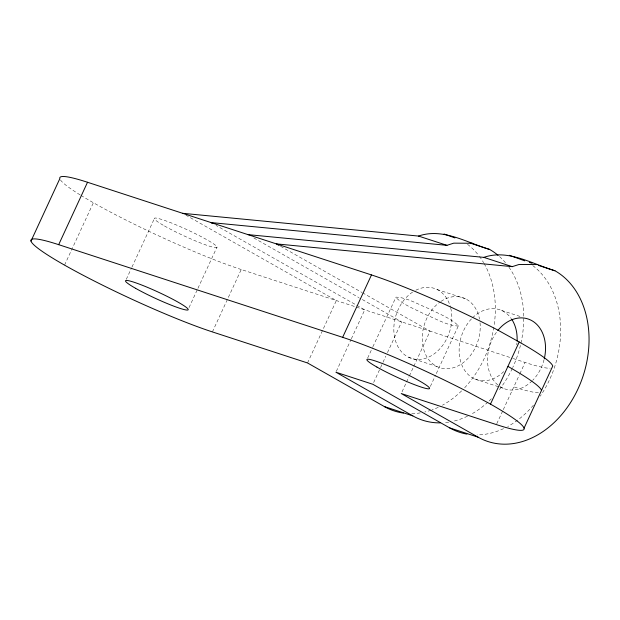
<?xml version="1.0" encoding="UTF-8"?>
<svg xmlns="http://www.w3.org/2000/svg" width="620" height="620" viewBox="0 0 620 620"><rect width="100%" height="100%" fill="white"/><g stroke="black" fill="none" stroke-linecap="round" stroke-linejoin="round"><path stroke-width="0.46" stroke-dasharray="3.1 2.33" d="M503.285 409.68L519.475 374.674M519.87 373.798L525.062 362.452A115.134 11.431 24.8 0 0 550.265 368.195M64.55 265.127L93.388 202.725M126.294 279.333L131.572 267.91M131.983 267.026L154.318 218.69M189.007 307.636L197.54 289.176M197.943 288.3L217.031 246.993M212.397 331.917L241.234 269.522L355.593 306.838M307.528 362.964L336.358 300.56L186.008 215.218M336.327 371.349L350.943 339.714M351.354 338.83L364.754 309.829L216.078 225.44M367.644 358.104L372.457 347.688M372.853 346.82L396.002 297.12C407.038 297.484 418.461 304.575 429.017 308.706C438.991 313.86 450.213 317.983 458.436 325.702L435.984 374.294M373.651 382.517L380.145 368.458M380.548 367.575L382.579 363.18M382.99 362.305L385.834 356.151M387.454 352.633L401.667 321.873L359.67 298.034M402.047 391.786L406.108 382.997M406.511 382.114L408.944 376.844M409.355 375.96L413.416 367.172M413.819 366.296L430.063 331.142L512.275 358.236M430.365 386.438L435.581 375.162M496.767 423.708L502.874 410.556M458.436 325.702L458.118 325.996C447.113 325.647 435.628 318.533 425.064 314.387C415.144 309.217 403.798 305.156 395.707 297.368M501.503 310.411L521.653 316.99M437.038 289.494L465.434 298.762M356.508 307.14L430.063 331.142L362.871 292.997M408.611 357.283L437.007 366.552M474.773 378.99L503.169 388.26M513.189 358.538L525.062 362.452M280.55 246.272L362.026 292.524M253.836 237.964L358.833 297.561M532.789 265.6A92.109 70.106 -71.9 0 1 540.268 396.157M533.402 405.209A92.109 70.106 -71.9 0 1 507.749 426.506M503.556 428.629A92.109 70.106 -71.9 0 1 477.09 434.922M499.534 256.579A92.109 70.106 -71.9 0 1 506.067 263.423M508.919 267.173A92.109 70.106 -71.9 0 1 512.709 367.559M512.306 368.42A92.109 70.106 -71.9 0 1 498.317 390.941M491.35 398.792A92.109 70.106 -71.9 0 1 488.668 401.411M487.986 402.047A92.109 70.106 -71.9 0 1 470.836 414.454M467.511 416.167A92.109 70.106 -71.9 0 1 452.267 421.484M448.671 422.158A92.109 70.106 -71.9 0 1 443.959 422.708M467.472 244.288A92.109 70.106 -71.9 0 1 478.834 255.618M479.407 256.37A92.109 70.106 -71.9 0 1 483.662 262.748M484.15 263.593A92.109 70.106 -71.9 0 1 494 326.167M493.853 327.12A92.109 70.106 -71.9 0 1 464.264 388.167M461.621 390.856A92.109 70.106 -71.9 0 1 442.44 405.193M438.247 407.317A92.109 70.106 -71.9 0 1 432.016 409.882M431.109 410.192A92.109 70.106 -71.9 0 1 424.77 412.013M420.275 412.889A92.109 70.106 -71.9 0 1 410.835 413.61M440.998 301.367A36.843 28.04 -71.9 0 1 479.524 319.184M480.035 322.772A36.843 28.04 -71.9 0 1 457.188 366.319A36.843 28.04 -71.9 0 1 423.499 348.673A36.843 28.04 -71.9 0 1 440.208 301.909M415.811 290.23A36.843 28.04 -71.9 0 1 450.515 307.249M450.756 308.187A36.843 28.04 -71.9 0 1 431.458 355.663A36.843 28.04 -71.9 0 1 395.397 340.465A36.843 28.04 -71.9 0 1 412.602 292.105M472.525 317.812A36.843 28.04 -71.9 0 1 511.128 318.393M516.956 342.93A36.843 28.04 -71.9 0 1 516.747 344.821M503.75 371.597A36.843 28.04 -71.9 0 1 463.892 369.117A36.843 28.04 -71.9 0 1 471.89 318.44M544.05 359.716A36.843 28.04 -71.9 0 1 532.774 380.231M532.146 380.866A36.843 28.04 -71.9 0 1 493.621 380.393A36.843 28.04 -71.9 0 1 496.721 331.917M241.234 269.522A115.134 11.431 24.8 0 1 80.856 195.339M80.104 194.882A115.134 11.431 24.8 0 1 60.326 179.707M538.439 392.662A115.134 11.431 24.8 0 1 513.879 386.896M164.471 225.951A34.542 3.433 24.8 0 0 216.318 247.651A34.542 3.433 24.8 0 0 176.227 224.928A34.542 3.433 24.8 0 0 164.471 225.951"/><path stroke-width="0.93" d="M247.953 234.624L483.832 257.377C508.168 248.907 532.038 263.942 554.978 270.769A92.109 70.106 -71.9 0 1 578.018 388.872A92.109 70.106 -71.9 0 1 478.09 437.17L401.233 393.537L496.357 424.584A115.134 11.431 24.8 0 0 490.49 404.124L519.196 341.992L497.015 329.646A115.134 11.431 24.8 0 0 371.481 274.931L87.521 182.264A115.134 11.431 24.8 0 0 59.83 178.661L31 241.064M524.047 428.188L552.753 366.056A115.134 11.431 24.8 0 0 519.196 341.992M403.411 413.075A92.109 70.106 -71.9 0 1 384.385 406.588L307.528 362.964L212.397 331.917A115.134 11.431 24.8 0 1 64.55 265.127A115.134 11.431 24.8 0 1 58.683 244.667L87.521 182.264M58.683 244.667L342.643 337.334L371.481 274.931M182.644 213.311L418.523 236.065C442.858 227.594 466.728 242.629 489.661 249.457A92.109 70.106 -71.9 0 1 498.093 255.332M212.722 223.533L211.04 222.58L446.919 245.334L453.77 243.156L472.44 243.257M278.868 245.319L276.349 243.892L512.229 266.647L519.079 264.469L537.749 264.57M470.425 243.179L489.661 249.457M529.325 262.399L532.076 263.298M538.486 265.391L554.978 270.769M418.523 236.065L446.919 245.334M483.832 257.377L512.229 266.647M384.385 406.588L412.781 415.857A92.109 70.106 -71.9 0 0 440.177 422.879M412.781 415.857L335.924 372.225L372.837 384.276L449.694 427.901L478.09 437.17M509.353 255.308L524.768 260.849M444.044 233.996L454.925 237.91M490.49 404.124L468.178 392.042A115.134 11.431 24.8 0 0 342.643 337.334M466.914 434.101A92.109 70.106 -71.9 0 1 449.694 427.901M511.639 319.122A36.843 28.04 -71.9 0 1 517.088 341.039M497.86 330.445A36.843 28.04 -71.9 0 1 532.51 321.044A36.843 28.04 -71.9 0 1 544.283 358.779M508.012 366.435A115.134 11.431 24.8 0 1 541.562 390.499M135.641 288.346A34.542 3.433 24.8 0 0 187.488 310.047A34.542 3.433 24.8 0 0 147.397 287.331A34.542 3.433 24.8 0 0 135.641 288.346M376.906 367.055A34.542 3.433 24.8 0 0 428.823 388.817A34.542 3.433 24.8 0 0 388.887 366.149A34.542 3.433 24.8 0 0 376.906 367.055"/></g></svg>
